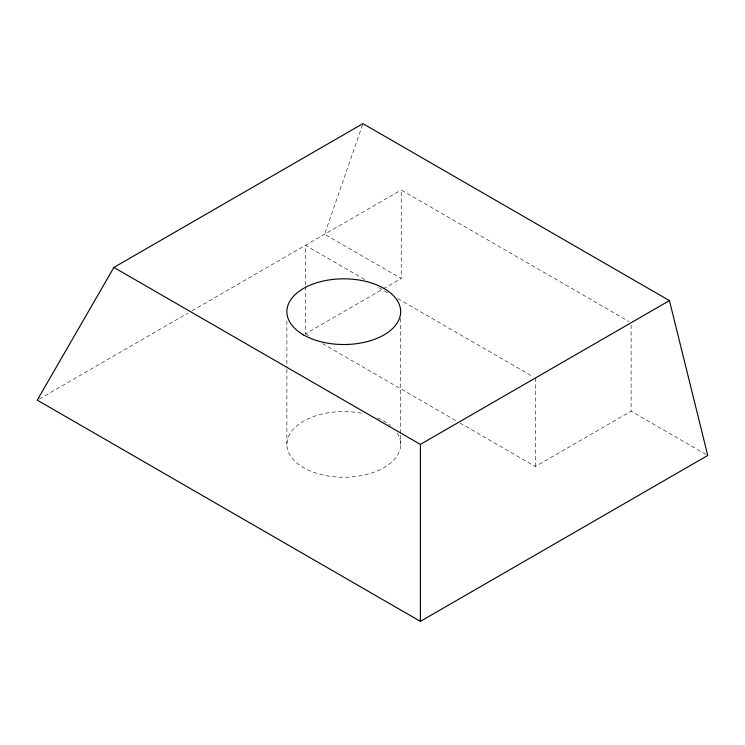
<?xml version="1.0" encoding="UTF-8"?>
<svg xmlns="http://www.w3.org/2000/svg" width="745" height="745" viewBox="0 0 745 745"><rect width="100%" height="100%" fill="white"/><g stroke="black" fill="none" stroke-linecap="round" stroke-linejoin="round"><path stroke-width="0.56" stroke-dasharray="3.73 2.79" d="M362.545 124.741L324.606 234.247L401.238 278.49L401.238 190.003L629.115 321.57M39.261 398.994L187.964 313.142M191.977 310.814L401.238 190.003M305.45 286.676L305.45 333.788L382.278 289.433M383.275 288.855L401.238 278.49M460.047 423.048L535.338 466.51L631.117 411.212L707.75 455.456M364.678 279.505L305.45 245.31L305.45 285.531M378.73 287.617L388.769 293.409M397.802 298.624L533.327 376.868M305.45 333.788L308.458 335.529M322.52 343.641L456.033 420.729M631.117 325.025L631.117 411.212M535.338 378.032L535.338 466.51M400.661 318.59L400.661 434.009M400.661 435.164L400.661 444.392M286.872 320.899L286.872 368.216M286.872 369.371L286.872 444.392M397.234 433.162A56.89 32.845 0 0 1 350.113 477.033A56.89 32.845 0 0 1 287.319 440.286A56.89 32.845 0 0 1 363.933 413.68M377.398 417.898A56.89 32.845 0 0 1 390.659 425.795"/><path stroke-width="1.12" d="M113.883 267.427L37.25 400.149L420.394 621.358L707.75 455.456L669.438 300.608L362.917 123.642L113.883 267.427L420.394 444.392L669.438 300.608M420.394 444.392L420.394 621.358M303.532 334.896A56.89 32.845 0 0 0 398.724 320.173A56.89 32.845 0 0 0 329.039 279.943A56.89 32.845 0 0 0 303.532 334.896"/></g></svg>
